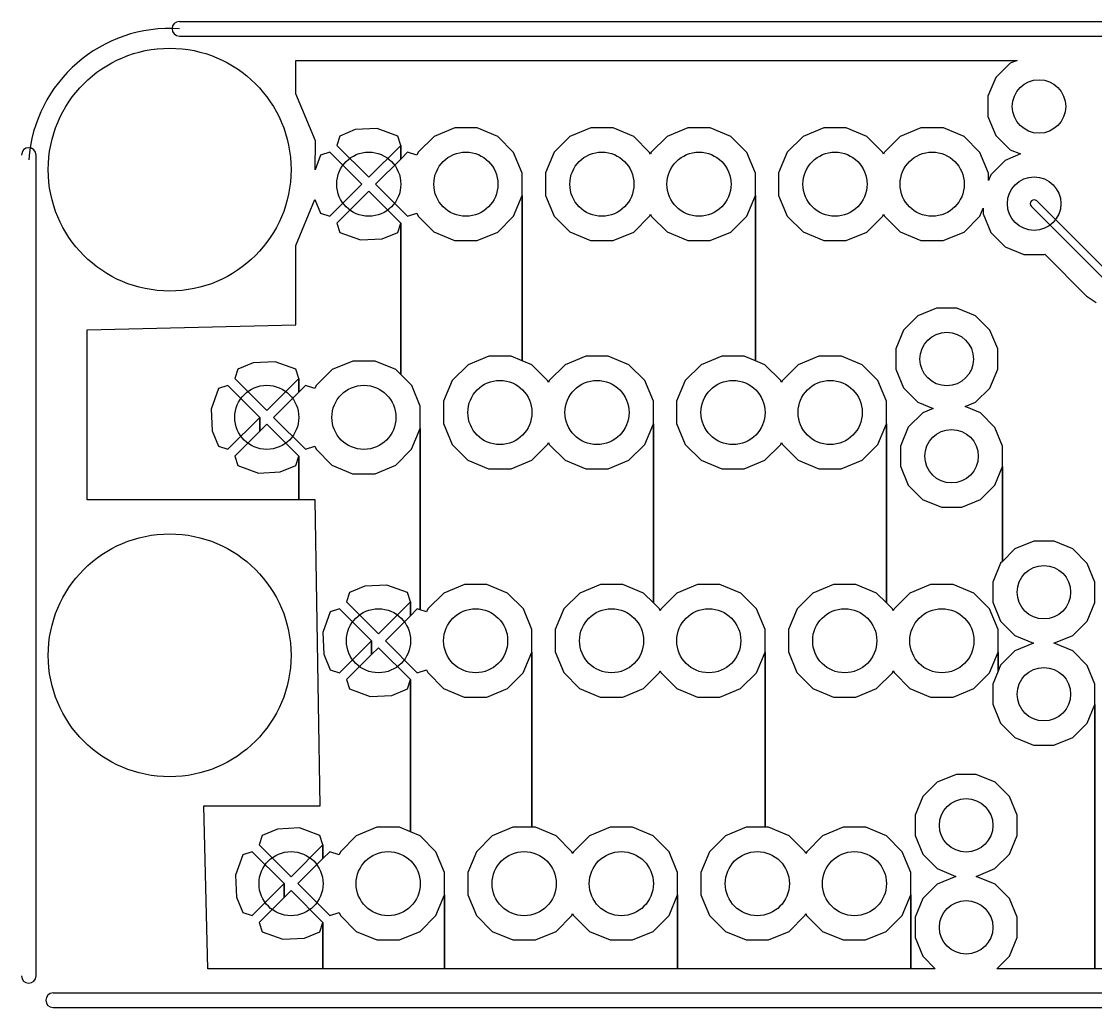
# Model space of a CAD drawing. Header units: millimetres. Extents: x -0.2 to 54.4, y -0.2 to 25.6.
# Drawn here: x -0.19 to 27.9, y -0.19 to 25.59 of the extents above; entities that cross this region are included whole.
import ezdxf

# ---------------------------------------------------------------- set-up
doc = ezdxf.new("R2010")
doc.units = ezdxf.units.MM
doc.layers.add('BLACK', color=1, linetype='CONTINUOUS')

msp = doc.modelspace()

# ---------------------------------------------------------------- linework, layer by layer
at = {"layer": 'BLACK'}
for p, q in [((3.94, 25.589), (50.676, 25.589)), ((3.94, 25.208), (50.676, 25.208)), ((6.988, 23.699), (6.988, 24.573)), ((6.988, 24.573), (25.847, 24.573)), ((6.988, 23.699), (6.988, 24.573)), ((6.988, 24.573), (25.847, 24.573)), ((25.664, 24.497), (25.288, 24.124)), ((25.664, 24.497), (25.288, 24.124)), ((25.847, 24.573), (25.664, 24.497)), ((25.847, 24.573), (25.664, 24.497)), ((25.288, 24.124), (25.085, 23.633)), ((25.288, 24.124), (25.085, 23.633)), ((7.496, 22.47), (6.988, 23.699)), ((7.496, 22.47), (6.988, 23.699)), ((25.085, 23.633), (25.085, 23.103)), ((25.085, 23.633), (25.085, 23.103)), ((25.085, 23.103), (25.288, 22.612)), ((25.085, 23.103), (25.288, 22.612)), ((8.54, 22.762), (8.136, 22.595)), ((8.54, 22.762), (8.136, 22.595)), ((9.111, 22.79), (8.54, 22.762)), ((9.111, 22.79), (8.54, 22.762)), ((9.649, 22.595), (9.111, 22.79)), ((9.649, 22.595), (9.111, 22.79)), ((11.14, 22.808), (10.599, 22.584)), ((11.14, 22.808), (10.599, 22.584)), ((11.727, 22.808), (11.14, 22.808)), ((11.727, 22.808), (11.14, 22.808)), ((12.268, 22.582), (11.727, 22.808)), ((12.268, 22.582), (11.727, 22.808)), ((14.696, 22.808), (14.155, 22.584)), ((14.696, 22.808), (14.155, 22.584)), ((15.283, 22.808), (14.696, 22.808)), ((15.283, 22.808), (14.696, 22.808)), ((15.824, 22.582), (15.283, 22.808)), ((15.824, 22.582), (15.283, 22.808)), ((17.236, 22.808), (16.695, 22.584)), ((17.236, 22.808), (16.695, 22.584)), ((17.823, 22.808), (17.236, 22.808)), ((17.823, 22.808), (17.236, 22.808)), ((18.364, 22.582), (17.823, 22.808)), ((18.364, 22.582), (17.823, 22.808)), ((20.792, 22.808), (20.251, 22.584)), ((20.792, 22.808), (20.251, 22.584)), ((21.379, 22.808), (20.792, 22.808)), ((21.379, 22.808), (20.792, 22.808)), ((21.92, 22.582), (21.379, 22.808)), ((21.92, 22.582), (21.379, 22.808)), ((23.332, 22.808), (22.791, 22.584)), ((23.332, 22.808), (22.791, 22.584)), ((23.919, 22.808), (23.332, 22.808)), ((23.919, 22.808), (23.332, 22.808)), ((24.46, 22.582), (23.919, 22.808)), ((24.46, 22.582), (23.919, 22.808)), ((7.493, 21.711), (7.496, 22.47)), ((7.493, 21.711), (7.496, 22.47)), ((8.136, 22.595), (8.057, 22.351)), ((8.136, 22.595), (8.057, 22.351)), ((9.728, 22.351), (9.649, 22.595)), ((9.728, 22.351), (9.649, 22.595)), ((10.599, 22.584), (10.185, 22.17)), ((10.599, 22.584), (10.185, 22.17)), ((12.682, 22.168), (12.268, 22.582)), ((12.682, 22.168), (12.268, 22.582)), ((14.155, 22.584), (13.741, 22.17)), ((14.155, 22.584), (13.741, 22.17)), ((16.238, 22.168), (15.824, 22.582)), ((16.238, 22.168), (15.824, 22.582)), ((16.695, 22.584), (16.281, 22.17)), ((16.695, 22.584), (16.281, 22.17)), ((18.778, 22.168), (18.364, 22.582)), ((18.778, 22.168), (18.364, 22.582)), ((20.251, 22.584), (19.837, 22.17)), ((20.251, 22.584), (19.837, 22.17)), ((22.334, 22.168), (21.92, 22.582)), ((22.334, 22.168), (21.92, 22.582)), ((22.791, 22.584), (22.377, 22.17)), ((22.791, 22.584), (22.377, 22.17)), ((24.874, 22.168), (24.46, 22.582)), ((24.874, 22.168), (24.46, 22.582)), ((25.288, 22.612), (25.662, 22.236)), ((25.288, 22.612), (25.662, 22.236)), ((8.057, 22.351), (8.893, 21.515)), ((8.057, 22.351), (8.893, 21.515)), ((8.893, 21.515), (9.728, 22.351)), ((8.893, 21.515), (9.728, 22.351)), ((9.728, 21.99), (9.728, 22.351)), ((9.728, 22.351), (9.728, 21.99)), ((9.728, 21.99), (9.728, 22.351)), ((9.728, 22.351), (9.728, 21.99)), ((25.662, 22.236), (25.936, 22.125)), ((25.662, 22.236), (25.936, 22.125)), ((0.193, 0.634), (0.193, 22.097)), ((7.633, 22.092), (7.493, 21.711)), ((7.633, 22.092), (7.493, 21.711)), ((7.877, 22.17), (7.633, 22.092)), ((7.877, 22.17), (7.633, 22.092)), ((8.712, 21.335), (7.877, 22.17)), ((8.712, 21.335), (7.877, 22.17)), ((9.728, 21.99), (9.073, 21.335)), ((9.728, 21.99), (9.073, 21.335)), ((9.909, 22.17), (9.728, 21.99)), ((9.909, 22.17), (9.728, 21.99)), ((10.152, 22.092), (9.909, 22.17)), ((10.152, 22.092), (9.909, 22.17)), ((10.185, 22.17), (10.152, 22.092)), ((10.185, 22.17), (10.152, 22.092)), ((12.906, 21.627), (12.682, 22.168)), ((12.906, 21.627), (12.682, 22.168)), ((13.741, 22.17), (13.515, 21.629)), ((13.741, 22.17), (13.515, 21.629)), ((16.259, 22.12), (16.238, 22.168)), ((16.259, 22.12), (16.238, 22.168)), ((16.281, 22.17), (16.259, 22.12)), ((16.281, 22.17), (16.259, 22.12)), ((19.002, 21.627), (18.778, 22.168)), ((19.002, 21.627), (18.778, 22.168)), ((19.837, 22.17), (19.611, 21.629)), ((19.837, 22.17), (19.611, 21.629)), ((22.355, 22.12), (22.334, 22.168)), ((22.355, 22.12), (22.334, 22.168)), ((22.377, 22.17), (22.355, 22.12)), ((22.377, 22.17), (22.355, 22.12)), ((25.098, 21.627), (24.874, 22.168)), ((25.098, 21.627), (24.874, 22.168)), ((25.537, 21.957), (25.161, 21.584)), ((25.537, 21.957), (25.161, 21.584)), ((25.936, 22.125), (25.537, 21.957)), ((25.936, 22.125), (25.537, 21.957)), ((12.906, 21.04), (12.906, 21.627)), ((12.906, 21.04), (12.906, 21.627)), ((13.515, 21.629), (13.515, 21.043)), ((13.515, 21.629), (13.515, 21.043)), ((19.002, 21.04), (19.002, 21.627)), ((19.002, 21.04), (19.002, 21.627)), ((19.611, 21.629), (19.611, 21.043)), ((19.611, 21.629), (19.611, 21.043)), ((25.098, 21.431), (25.098, 21.627)), ((25.098, 21.431), (25.098, 21.627)), ((25.161, 21.584), (25.098, 21.431)), ((25.161, 21.584), (25.098, 21.431)), ((7.877, 20.499), (8.712, 21.335)), ((7.877, 20.499), (8.712, 21.335)), ((8.893, 21.154), (8.057, 20.319)), ((8.893, 21.154), (8.057, 20.319)), ((9.728, 20.319), (8.893, 21.154)), ((9.728, 20.319), (8.893, 21.154)), ((9.073, 21.335), (9.909, 20.499)), ((9.073, 21.335), (9.909, 20.499)), ((6.988, 19.735), (7.483, 20.936)), ((6.988, 19.735), (7.483, 20.936)), ((7.483, 20.936), (7.633, 20.578)), ((7.483, 20.936), (7.633, 20.578)), ((12.68, 20.499), (12.906, 21.04)), ((12.68, 20.499), (12.906, 21.04)), ((12.906, 16.72), (12.906, 21.04)), ((12.906, 21.04), (12.906, 16.72)), ((12.906, 16.72), (12.906, 21.04)), ((12.906, 21.04), (12.906, 16.72)), ((13.515, 21.043), (13.739, 20.502)), ((13.515, 21.043), (13.739, 20.502)), ((18.776, 20.499), (19.002, 21.04)), ((18.776, 20.499), (19.002, 21.04)), ((19.002, 16.72), (19.002, 21.04)), ((19.002, 21.04), (19.002, 16.72)), ((19.002, 16.72), (19.002, 21.04)), ((19.002, 21.04), (19.002, 16.72)), ((19.611, 21.043), (19.835, 20.502)), ((19.611, 21.043), (19.835, 20.502)), ((28.268, 18.995), (26.365, 20.898)), ((7.633, 20.578), (7.877, 20.499)), ((7.633, 20.578), (7.877, 20.499)), ((9.909, 20.499), (10.15, 20.578)), ((9.909, 20.499), (10.15, 20.578)), ((10.15, 20.578), (10.152, 20.578)), ((10.15, 20.578), (10.152, 20.578)), ((10.152, 20.578), (10.183, 20.502)), ((10.152, 20.578), (10.183, 20.502)), ((16.236, 20.499), (16.256, 20.552)), ((16.236, 20.499), (16.256, 20.552)), ((16.256, 20.552), (16.279, 20.502)), ((16.256, 20.552), (16.279, 20.502)), ((22.332, 20.499), (22.352, 20.552)), ((22.332, 20.499), (22.352, 20.552)), ((22.352, 20.552), (22.375, 20.502)), ((22.352, 20.552), (22.375, 20.502)), ((24.872, 20.499), (24.958, 20.707)), ((24.872, 20.499), (24.958, 20.707)), ((24.958, 20.707), (24.958, 20.563)), ((24.958, 20.707), (24.958, 20.563)), ((24.958, 20.563), (25.161, 20.072)), ((24.958, 20.563), (25.161, 20.072)), ((28.123, 18.851), (26.22, 20.753)), ((8.057, 20.319), (8.136, 20.075)), ((8.057, 20.319), (8.136, 20.075)), ((9.649, 20.075), (9.728, 20.319)), ((9.649, 20.075), (9.728, 20.319)), ((9.728, 16.359), (9.728, 20.319)), ((9.728, 20.319), (9.728, 16.359)), ((9.728, 16.359), (9.728, 20.319)), ((9.728, 20.319), (9.728, 16.359)), ((10.183, 20.502), (10.597, 20.088)), ((10.183, 20.502), (10.597, 20.088)), ((12.266, 20.085), (12.68, 20.499)), ((12.266, 20.085), (12.68, 20.499)), ((13.739, 20.502), (14.153, 20.088)), ((13.739, 20.502), (14.153, 20.088)), ((15.822, 20.085), (16.236, 20.499)), ((15.822, 20.085), (16.236, 20.499)), ((16.279, 20.502), (16.693, 20.088)), ((16.279, 20.502), (16.693, 20.088)), ((18.362, 20.085), (18.776, 20.499)), ((18.362, 20.085), (18.776, 20.499)), ((19.835, 20.502), (20.249, 20.088)), ((19.835, 20.502), (20.249, 20.088)), ((21.918, 20.085), (22.332, 20.499)), ((21.918, 20.085), (22.332, 20.499)), ((22.375, 20.502), (22.789, 20.088)), ((22.375, 20.502), (22.789, 20.088)), ((24.458, 20.085), (24.872, 20.499)), ((24.458, 20.085), (24.872, 20.499)), ((8.136, 20.075), (8.674, 19.879)), ((8.136, 20.075), (8.674, 19.879)), ((9.246, 19.907), (9.649, 20.075)), ((9.246, 19.907), (9.649, 20.075)), ((10.597, 20.088), (11.138, 19.862)), ((10.597, 20.088), (11.138, 19.862)), ((11.725, 19.862), (12.266, 20.085)), ((11.725, 19.862), (12.266, 20.085)), ((14.153, 20.088), (14.694, 19.862)), ((14.153, 20.088), (14.694, 19.862)), ((15.281, 19.862), (15.822, 20.085)), ((15.281, 19.862), (15.822, 20.085)), ((16.693, 20.088), (17.234, 19.862)), ((16.693, 20.088), (17.234, 19.862)), ((17.821, 19.862), (18.362, 20.085)), ((17.821, 19.862), (18.362, 20.085)), ((20.249, 20.088), (20.79, 19.862)), ((20.249, 20.088), (20.79, 19.862)), ((21.377, 19.862), (21.918, 20.085)), ((21.377, 19.862), (21.918, 20.085)), ((22.789, 20.088), (23.33, 19.862)), ((22.789, 20.088), (23.33, 19.862)), ((23.917, 19.862), (24.458, 20.085)), ((23.917, 19.862), (24.458, 20.085)), ((25.161, 20.072), (25.535, 19.696)), ((25.161, 20.072), (25.535, 19.696)), ((6.988, 17.654), (6.988, 19.735)), ((6.988, 17.654), (6.988, 19.735)), ((8.674, 19.879), (9.246, 19.907)), ((8.674, 19.879), (9.246, 19.907)), ((11.138, 19.862), (11.725, 19.862)), ((11.138, 19.862), (11.725, 19.862)), ((14.694, 19.862), (15.281, 19.862)), ((14.694, 19.862), (15.281, 19.862)), ((17.234, 19.862), (17.821, 19.862)), ((17.234, 19.862), (17.821, 19.862)), ((20.79, 19.862), (21.377, 19.862)), ((20.79, 19.862), (21.377, 19.862)), ((23.33, 19.862), (23.917, 19.862)), ((23.33, 19.862), (23.917, 19.862)), ((25.535, 19.696), (26.025, 19.493)), ((25.535, 19.696), (26.025, 19.493)), ((26.025, 19.493), (26.556, 19.493)), ((26.025, 19.493), (26.556, 19.493)), ((26.556, 19.493), (26.574, 19.503)), ((26.556, 19.493), (26.574, 19.503)), ((26.574, 19.503), (27.673, 18.401)), ((26.574, 19.503), (27.673, 18.401)), ((27.673, 18.401), (27.676, 18.401)), ((27.673, 18.401), (27.676, 18.401)), ((27.676, 18.401), (27.915, 18.241)), ((27.676, 18.401), (27.915, 18.241)), ((23.741, 18.096), (23.251, 17.893)), ((23.741, 18.096), (23.251, 17.893)), ((24.272, 18.096), (23.741, 18.096)), ((24.272, 18.096), (23.741, 18.096)), ((24.762, 17.893), (24.272, 18.096)), ((24.762, 17.893), (24.272, 18.096)), ((23.251, 17.893), (22.875, 17.52)), ((23.251, 17.893), (22.875, 17.52)), ((25.136, 17.517), (24.762, 17.893)), ((25.136, 17.517), (24.762, 17.893)), ((1.527, 17.527), (6.988, 17.654)), ((1.527, 17.527), (6.988, 17.654)), ((1.527, 13.08), (1.527, 17.527)), ((1.527, 13.08), (1.527, 17.527)), ((22.875, 17.52), (22.672, 17.029)), ((22.875, 17.52), (22.672, 17.029)), ((25.339, 17.027), (25.136, 17.517)), ((25.339, 17.027), (25.136, 17.517)), ((22.672, 17.029), (22.672, 16.499)), ((22.672, 17.029), (22.672, 16.499)), ((25.339, 16.496), (25.339, 17.027)), ((25.339, 16.496), (25.339, 17.027)), ((5.873, 16.666), (5.469, 16.499)), ((5.873, 16.666), (5.469, 16.499)), ((6.444, 16.694), (5.873, 16.666)), ((6.444, 16.694), (5.873, 16.666)), ((6.982, 16.499), (6.444, 16.694)), ((6.982, 16.499), (6.444, 16.694)), ((8.473, 16.712), (7.932, 16.488)), ((8.473, 16.712), (7.932, 16.488)), ((9.06, 16.712), (8.473, 16.712)), ((9.06, 16.712), (8.473, 16.712)), ((9.601, 16.486), (9.06, 16.712)), ((9.601, 16.486), (9.06, 16.712)), ((11.488, 16.615), (11.074, 16.201)), ((11.488, 16.615), (11.074, 16.201)), ((12.029, 16.839), (11.488, 16.615)), ((12.029, 16.839), (11.488, 16.615)), ((12.616, 16.839), (12.029, 16.839)), ((12.616, 16.839), (12.029, 16.839)), ((12.906, 16.72), (12.616, 16.839)), ((12.906, 16.72), (12.616, 16.839)), ((13.157, 16.613), (12.906, 16.72)), ((13.157, 16.613), (12.906, 16.72)), ((13.571, 16.199), (13.157, 16.613)), ((13.571, 16.199), (13.157, 16.613)), ((14.028, 16.615), (13.614, 16.201)), ((14.028, 16.615), (13.614, 16.201)), ((14.569, 16.839), (14.028, 16.615)), ((14.569, 16.839), (14.028, 16.615)), ((15.156, 16.839), (14.569, 16.839)), ((15.156, 16.839), (14.569, 16.839)), ((15.697, 16.613), (15.156, 16.839)), ((15.697, 16.613), (15.156, 16.839)), ((16.111, 16.199), (15.697, 16.613)), ((16.111, 16.199), (15.697, 16.613)), ((17.584, 16.615), (17.17, 16.201)), ((17.584, 16.615), (17.17, 16.201)), ((18.125, 16.839), (17.584, 16.615)), ((18.125, 16.839), (17.584, 16.615)), ((18.712, 16.839), (18.125, 16.839)), ((18.712, 16.839), (18.125, 16.839)), ((19.002, 16.72), (18.712, 16.839)), ((19.002, 16.72), (18.712, 16.839)), ((19.253, 16.613), (19.002, 16.72)), ((19.253, 16.613), (19.002, 16.72)), ((19.667, 16.199), (19.253, 16.613)), ((19.667, 16.199), (19.253, 16.613)), ((20.124, 16.615), (19.71, 16.201)), ((20.124, 16.615), (19.71, 16.201)), ((20.665, 16.839), (20.124, 16.615)), ((20.665, 16.839), (20.124, 16.615)), ((21.252, 16.839), (20.665, 16.839)), ((21.252, 16.839), (20.665, 16.839)), ((21.793, 16.613), (21.252, 16.839)), ((21.793, 16.613), (21.252, 16.839)), ((22.207, 16.199), (21.793, 16.613)), ((22.207, 16.199), (21.793, 16.613)), ((5.469, 16.499), (5.39, 16.255)), ((5.469, 16.499), (5.39, 16.255)), ((7.061, 16.255), (6.982, 16.499)), ((7.061, 16.255), (6.982, 16.499)), ((7.932, 16.488), (7.518, 16.074)), ((7.932, 16.488), (7.518, 16.074)), ((9.728, 16.359), (9.601, 16.486)), ((9.728, 16.359), (9.601, 16.486)), ((10.015, 16.072), (9.728, 16.359)), ((10.015, 16.072), (9.728, 16.359)), ((22.672, 16.499), (22.875, 16.008)), ((22.672, 16.499), (22.875, 16.008)), ((25.136, 16.006), (25.339, 16.496)), ((25.136, 16.006), (25.339, 16.496)), ((5.21, 16.074), (4.966, 15.996)), ((5.21, 16.074), (4.966, 15.996)), ((6.045, 15.239), (5.21, 16.074)), ((6.045, 15.239), (5.21, 16.074)), ((5.39, 16.255), (6.226, 15.419)), ((5.39, 16.255), (6.226, 15.419)), ((6.226, 15.419), (7.061, 16.255)), ((6.226, 15.419), (7.061, 16.255)), ((7.061, 15.894), (7.061, 16.255)), ((7.061, 16.255), (7.061, 15.894)), ((7.061, 15.894), (7.061, 16.255)), ((7.061, 16.255), (7.061, 15.894)), ((7.242, 16.074), (7.061, 15.894)), ((7.242, 16.074), (7.061, 15.894)), ((7.485, 15.996), (7.242, 16.074)), ((7.485, 15.996), (7.242, 16.074)), ((7.518, 16.074), (7.485, 15.996)), ((7.518, 16.074), (7.485, 15.996)), ((10.239, 15.531), (10.015, 16.072)), ((10.239, 15.531), (10.015, 16.072)), ((11.074, 16.201), (10.848, 15.66)), ((11.074, 16.201), (10.848, 15.66)), ((13.592, 16.151), (13.571, 16.199)), ((13.592, 16.151), (13.571, 16.199)), ((13.614, 16.201), (13.592, 16.151)), ((13.614, 16.201), (13.592, 16.151)), ((16.335, 15.658), (16.111, 16.199)), ((16.335, 15.658), (16.111, 16.199)), ((17.17, 16.201), (16.944, 15.66)), ((17.17, 16.201), (16.944, 15.66)), ((19.688, 16.151), (19.667, 16.199)), ((19.688, 16.151), (19.667, 16.199)), ((19.71, 16.201), (19.688, 16.151)), ((19.71, 16.201), (19.688, 16.151)), ((22.431, 15.658), (22.207, 16.199)), ((22.431, 15.658), (22.207, 16.199)), ((22.875, 16.008), (23.249, 15.632)), ((22.875, 16.008), (23.249, 15.632)), ((4.966, 15.996), (4.77, 15.457)), ((4.966, 15.996), (4.77, 15.457)), ((7.061, 15.894), (6.406, 15.239)), ((7.061, 15.894), (6.406, 15.239)), ((24.76, 15.632), (25.136, 16.006)), ((24.76, 15.632), (25.136, 16.006)), ((4.77, 15.457), (4.798, 14.886)), ((4.77, 15.457), (4.798, 14.886)), ((10.239, 14.944), (10.239, 15.531)), ((10.239, 14.944), (10.239, 15.531)), ((10.848, 15.66), (10.848, 15.074)), ((10.848, 15.66), (10.848, 15.074)), ((16.335, 15.071), (16.335, 15.658)), ((16.335, 15.071), (16.335, 15.658)), ((16.944, 15.66), (16.944, 15.074)), ((16.944, 15.66), (16.944, 15.074)), ((22.431, 15.071), (22.431, 15.658)), ((22.431, 15.071), (22.431, 15.658)), ((23.249, 15.632), (23.65, 15.467)), ((23.249, 15.632), (23.65, 15.467)), ((23.65, 15.467), (23.378, 15.353)), ((23.65, 15.467), (23.378, 15.353)), ((24.486, 15.521), (24.76, 15.632)), ((24.486, 15.521), (24.76, 15.632)), ((24.889, 15.353), (24.486, 15.521)), ((24.889, 15.353), (24.486, 15.521)), ((5.21, 14.403), (6.045, 15.239)), ((5.21, 14.403), (6.045, 15.239)), ((6.045, 14.878), (6.045, 15.239)), ((6.045, 15.239), (6.045, 14.878)), ((6.045, 14.878), (6.045, 15.239)), ((6.045, 15.239), (6.045, 14.878)), ((6.406, 15.239), (7.242, 14.403)), ((6.406, 15.239), (7.242, 14.403)), ((23.378, 15.353), (23.002, 14.98)), ((23.378, 15.353), (23.002, 14.98)), ((25.263, 14.977), (24.889, 15.353)), ((25.263, 14.977), (24.889, 15.353)), ((4.798, 14.886), (4.966, 14.482)), ((4.798, 14.886), (4.966, 14.482)), ((6.226, 15.058), (6.045, 14.878)), ((6.226, 15.058), (6.045, 14.878)), ((7.061, 14.223), (6.226, 15.058)), ((7.061, 14.223), (6.226, 15.058)), ((10.013, 14.403), (10.239, 14.944)), ((10.013, 14.403), (10.239, 14.944)), ((10.239, 10.21), (10.239, 14.944)), ((10.239, 14.944), (10.239, 10.21)), ((10.239, 10.21), (10.239, 14.944)), ((10.239, 14.944), (10.239, 10.21)), ((10.848, 15.074), (11.072, 14.533)), ((10.848, 15.074), (11.072, 14.533)), ((16.109, 14.53), (16.335, 15.071)), ((16.109, 14.53), (16.335, 15.071)), ((16.335, 10.387), (16.335, 15.071)), ((16.335, 15.071), (16.335, 10.387)), ((16.335, 10.387), (16.335, 15.071)), ((16.335, 15.071), (16.335, 10.387)), ((16.944, 15.074), (17.168, 14.533)), ((16.944, 15.074), (17.168, 14.533)), ((22.205, 14.53), (22.431, 15.071)), ((22.205, 14.53), (22.431, 15.071)), ((22.431, 10.387), (22.431, 15.071)), ((22.431, 15.071), (22.431, 10.387)), ((22.431, 10.387), (22.431, 15.071)), ((22.431, 15.071), (22.431, 10.387)), ((23.002, 14.98), (22.799, 14.489)), ((23.002, 14.98), (22.799, 14.489)), ((25.466, 14.487), (25.263, 14.977)), ((25.466, 14.487), (25.263, 14.977)), ((6.045, 14.878), (5.39, 14.223)), ((6.045, 14.878), (5.39, 14.223)), ((4.966, 14.482), (5.21, 14.403)), ((4.966, 14.482), (5.21, 14.403)), ((7.242, 14.403), (7.483, 14.482)), ((7.242, 14.403), (7.483, 14.482)), ((7.483, 14.482), (7.485, 14.482)), ((7.483, 14.482), (7.485, 14.482)), ((7.485, 14.482), (7.516, 14.406)), ((7.485, 14.482), (7.516, 14.406)), ((7.516, 14.406), (7.93, 13.992)), ((7.516, 14.406), (7.93, 13.992)), ((9.599, 13.989), (10.013, 14.403)), ((9.599, 13.989), (10.013, 14.403)), ((11.072, 14.533), (11.486, 14.119)), ((11.072, 14.533), (11.486, 14.119)), ((13.155, 14.116), (13.569, 14.53)), ((13.155, 14.116), (13.569, 14.53)), ((13.569, 14.53), (13.589, 14.583)), ((13.569, 14.53), (13.589, 14.583)), ((13.589, 14.583), (13.612, 14.533)), ((13.589, 14.583), (13.612, 14.533)), ((13.612, 14.533), (14.026, 14.119)), ((13.612, 14.533), (14.026, 14.119)), ((15.695, 14.116), (16.109, 14.53)), ((15.695, 14.116), (16.109, 14.53)), ((17.168, 14.533), (17.582, 14.119)), ((17.168, 14.533), (17.582, 14.119)), ((19.251, 14.116), (19.665, 14.53)), ((19.251, 14.116), (19.665, 14.53)), ((19.665, 14.53), (19.685, 14.583)), ((19.665, 14.53), (19.685, 14.583)), ((19.685, 14.583), (19.708, 14.533)), ((19.685, 14.583), (19.708, 14.533)), ((19.708, 14.533), (20.122, 14.119)), ((19.708, 14.533), (20.122, 14.119)), ((21.791, 14.116), (22.205, 14.53)), ((21.791, 14.116), (22.205, 14.53)), ((22.799, 14.489), (22.799, 13.959)), ((22.799, 14.489), (22.799, 13.959)), ((25.466, 13.956), (25.466, 14.487)), ((25.466, 13.956), (25.466, 14.487)), ((5.39, 14.223), (5.469, 13.979)), ((5.39, 14.223), (5.469, 13.979)), ((6.982, 13.979), (7.061, 14.223)), ((6.982, 13.979), (7.061, 14.223)), ((7.061, 13.08), (7.061, 14.223)), ((7.061, 14.223), (7.061, 13.08)), ((7.061, 13.08), (7.061, 14.223)), ((7.061, 14.223), (7.061, 13.08)), ((11.486, 14.119), (12.027, 13.893)), ((11.486, 14.119), (12.027, 13.893)), ((12.614, 13.893), (13.155, 14.116)), ((12.614, 13.893), (13.155, 14.116)), ((14.026, 14.119), (14.567, 13.893)), ((14.026, 14.119), (14.567, 13.893)), ((15.154, 13.893), (15.695, 14.116)), ((15.154, 13.893), (15.695, 14.116)), ((17.582, 14.119), (18.123, 13.893)), ((17.582, 14.119), (18.123, 13.893)), ((18.71, 13.893), (19.251, 14.116)), ((18.71, 13.893), (19.251, 14.116)), ((20.122, 14.119), (20.663, 13.893)), ((20.122, 14.119), (20.663, 13.893)), ((21.25, 13.893), (21.791, 14.116)), ((21.25, 13.893), (21.791, 14.116)), ((5.469, 13.979), (6.007, 13.783)), ((5.469, 13.979), (6.007, 13.783)), ((6.007, 13.783), (6.579, 13.811)), ((6.007, 13.783), (6.579, 13.811)), ((6.579, 13.811), (6.982, 13.979)), ((6.579, 13.811), (6.982, 13.979)), ((7.93, 13.992), (8.471, 13.766)), ((7.93, 13.992), (8.471, 13.766)), ((8.471, 13.766), (9.058, 13.766)), ((8.471, 13.766), (9.058, 13.766)), ((9.058, 13.766), (9.599, 13.989)), ((9.058, 13.766), (9.599, 13.989)), ((12.027, 13.893), (12.614, 13.893)), ((12.027, 13.893), (12.614, 13.893)), ((14.567, 13.893), (15.154, 13.893)), ((14.567, 13.893), (15.154, 13.893)), ((18.123, 13.893), (18.71, 13.893)), ((18.123, 13.893), (18.71, 13.893)), ((20.663, 13.893), (21.25, 13.893)), ((20.663, 13.893), (21.25, 13.893)), ((22.799, 13.959), (23.002, 13.468)), ((22.799, 13.959), (23.002, 13.468)), ((25.263, 13.466), (25.466, 13.956)), ((25.263, 13.466), (25.466, 13.956)), ((25.466, 11.474), (25.466, 13.956)), ((25.466, 13.956), (25.466, 11.474)), ((25.466, 11.474), (25.466, 13.956)), ((25.466, 13.956), (25.466, 11.474)), ((23.002, 13.468), (23.376, 13.092)), ((23.002, 13.468), (23.376, 13.092)), ((24.887, 13.092), (25.263, 13.466)), ((24.887, 13.092), (25.263, 13.466)), ((7.061, 13.08), (1.527, 13.08)), ((7.061, 13.08), (1.527, 13.08)), ((7.493, 13.08), (7.061, 13.08)), ((7.493, 13.08), (7.061, 13.08)), ((7.625, 5.079), (7.493, 13.08)), ((7.625, 5.079), (7.493, 13.08)), ((23.376, 13.092), (23.866, 12.889)), ((23.376, 13.092), (23.866, 12.889)), ((24.397, 12.889), (24.887, 13.092)), ((24.397, 12.889), (24.887, 13.092)), ((23.866, 12.889), (24.397, 12.889)), ((23.866, 12.889), (24.397, 12.889)), ((25.791, 11.797), (25.466, 11.474)), ((25.791, 11.797), (25.466, 11.474)), ((26.281, 12), (25.791, 11.797)), ((26.281, 12), (25.791, 11.797)), ((26.812, 12), (26.281, 12)), ((26.812, 12), (26.281, 12)), ((27.302, 11.797), (26.812, 12)), ((27.302, 11.797), (26.812, 12)), ((27.676, 11.421), (27.302, 11.797)), ((27.676, 11.421), (27.302, 11.797)), ((25.415, 11.424), (25.212, 10.933)), ((25.415, 11.424), (25.212, 10.933)), ((25.466, 11.474), (25.415, 11.424)), ((25.466, 11.474), (25.415, 11.424)), ((27.879, 10.931), (27.676, 11.421)), ((27.879, 10.931), (27.676, 11.421)), ((8.794, 10.824), (8.39, 10.657)), ((8.794, 10.824), (8.39, 10.657)), ((9.365, 10.852), (8.794, 10.824)), ((9.365, 10.852), (8.794, 10.824)), ((9.903, 10.657), (9.365, 10.852)), ((9.903, 10.657), (9.365, 10.852)), ((11.394, 10.87), (10.853, 10.646)), ((11.394, 10.87), (10.853, 10.646)), ((11.981, 10.87), (11.394, 10.87)), ((11.981, 10.87), (11.394, 10.87)), ((12.522, 10.644), (11.981, 10.87)), ((12.522, 10.644), (11.981, 10.87)), ((14.95, 10.87), (14.409, 10.646)), ((14.95, 10.87), (14.409, 10.646)), ((15.537, 10.87), (14.95, 10.87)), ((15.537, 10.87), (14.95, 10.87)), ((16.078, 10.644), (15.537, 10.87)), ((16.078, 10.644), (15.537, 10.87)), ((17.49, 10.87), (16.949, 10.646)), ((17.49, 10.87), (16.949, 10.646)), ((18.077, 10.87), (17.49, 10.87)), ((18.077, 10.87), (17.49, 10.87)), ((18.618, 10.644), (18.077, 10.87)), ((18.618, 10.644), (18.077, 10.87)), ((21.046, 10.87), (20.505, 10.646)), ((21.046, 10.87), (20.505, 10.646)), ((21.633, 10.87), (21.046, 10.87)), ((21.633, 10.87), (21.046, 10.87)), ((22.174, 10.644), (21.633, 10.87)), ((22.174, 10.644), (21.633, 10.87)), ((23.586, 10.87), (23.045, 10.646)), ((23.586, 10.87), (23.045, 10.646)), ((24.173, 10.87), (23.586, 10.87)), ((24.173, 10.87), (23.586, 10.87)), ((24.714, 10.644), (24.173, 10.87)), ((24.714, 10.644), (24.173, 10.87)), ((25.212, 10.933), (25.212, 10.403)), ((25.212, 10.933), (25.212, 10.403)), ((27.879, 10.4), (27.879, 10.931)), ((27.879, 10.4), (27.879, 10.931)), ((8.39, 10.657), (8.311, 10.413)), ((8.39, 10.657), (8.311, 10.413)), ((8.311, 10.413), (9.147, 9.577)), ((8.311, 10.413), (9.147, 9.577)), ((9.147, 9.577), (9.982, 10.413)), ((9.147, 9.577), (9.982, 10.413)), ((9.982, 10.413), (9.903, 10.657)), ((9.982, 10.413), (9.903, 10.657)), ((9.982, 10.052), (9.982, 10.413)), ((9.982, 10.413), (9.982, 10.052)), ((9.982, 10.052), (9.982, 10.413)), ((9.982, 10.413), (9.982, 10.052)), ((10.853, 10.646), (10.439, 10.232)), ((10.853, 10.646), (10.439, 10.232)), ((12.936, 10.23), (12.522, 10.644)), ((12.936, 10.23), (12.522, 10.644)), ((14.409, 10.646), (13.995, 10.232)), ((14.409, 10.646), (13.995, 10.232)), ((16.335, 10.387), (16.078, 10.644)), ((16.335, 10.387), (16.078, 10.644)), ((16.949, 10.646), (16.535, 10.232)), ((16.949, 10.646), (16.535, 10.232)), ((19.032, 10.23), (18.618, 10.644)), ((19.032, 10.23), (18.618, 10.644)), ((20.505, 10.646), (20.091, 10.232)), ((20.505, 10.646), (20.091, 10.232)), ((22.431, 10.387), (22.174, 10.644)), ((22.431, 10.387), (22.174, 10.644)), ((23.045, 10.646), (22.631, 10.232)), ((23.045, 10.646), (22.631, 10.232)), ((25.128, 10.23), (24.714, 10.644)), ((25.128, 10.23), (24.714, 10.644)), ((25.212, 10.403), (25.415, 9.912)), ((25.212, 10.403), (25.415, 9.912)), ((27.676, 9.91), (27.879, 10.4)), ((27.676, 9.91), (27.879, 10.4)), ((7.887, 10.154), (7.691, 9.615)), ((7.887, 10.154), (7.691, 9.615)), ((8.131, 10.232), (7.887, 10.154)), ((8.131, 10.232), (7.887, 10.154)), ((8.966, 9.397), (8.131, 10.232)), ((8.966, 9.397), (8.131, 10.232)), ((10.163, 10.232), (9.982, 10.052)), ((10.163, 10.232), (9.982, 10.052)), ((10.239, 10.21), (10.163, 10.232)), ((10.239, 10.21), (10.163, 10.232)), ((10.406, 10.154), (10.239, 10.21)), ((10.406, 10.154), (10.239, 10.21)), ((10.439, 10.232), (10.406, 10.154)), ((10.439, 10.232), (10.406, 10.154)), ((13.16, 9.689), (12.936, 10.23)), ((13.16, 9.689), (12.936, 10.23)), ((13.995, 10.232), (13.769, 9.691)), ((13.995, 10.232), (13.769, 9.691)), ((16.492, 10.23), (16.335, 10.387)), ((16.492, 10.23), (16.335, 10.387)), ((16.513, 10.182), (16.492, 10.23)), ((16.513, 10.182), (16.492, 10.23)), ((16.535, 10.232), (16.513, 10.182)), ((16.535, 10.232), (16.513, 10.182)), ((19.256, 9.689), (19.032, 10.23)), ((19.256, 9.689), (19.032, 10.23)), ((20.091, 10.232), (19.865, 9.691)), ((20.091, 10.232), (19.865, 9.691)), ((22.588, 10.23), (22.431, 10.387)), ((22.588, 10.23), (22.431, 10.387)), ((22.609, 10.182), (22.588, 10.23)), ((22.609, 10.182), (22.588, 10.23)), ((22.631, 10.232), (22.609, 10.182)), ((22.631, 10.232), (22.609, 10.182)), ((25.352, 9.689), (25.128, 10.23)), ((25.352, 9.689), (25.128, 10.23)), ((9.982, 10.052), (9.327, 9.397)), ((9.982, 10.052), (9.327, 9.397)), ((25.415, 9.912), (25.789, 9.536)), ((25.415, 9.912), (25.789, 9.536)), ((27.3, 9.536), (27.676, 9.91)), ((27.3, 9.536), (27.676, 9.91)), ((7.691, 9.615), (7.719, 9.044)), ((7.691, 9.615), (7.719, 9.044)), ((13.16, 9.102), (13.16, 9.689)), ((13.16, 9.102), (13.16, 9.689)), ((13.769, 9.691), (13.769, 9.105)), ((13.769, 9.691), (13.769, 9.105)), ((19.256, 9.102), (19.256, 9.689)), ((19.256, 9.102), (19.256, 9.689)), ((19.865, 9.691), (19.865, 9.105)), ((19.865, 9.691), (19.865, 9.105)), ((25.352, 9.102), (25.352, 9.689)), ((25.352, 9.102), (25.352, 9.689)), ((8.131, 8.561), (8.966, 9.397)), ((8.131, 8.561), (8.966, 9.397)), ((8.966, 9.036), (8.966, 9.397)), ((8.966, 9.397), (8.966, 9.036)), ((8.966, 9.036), (8.966, 9.397)), ((8.966, 9.397), (8.966, 9.036)), ((9.327, 9.397), (10.163, 8.561)), ((9.327, 9.397), (10.163, 8.561)), ((25.789, 9.536), (26.279, 9.333)), ((25.789, 9.536), (26.279, 9.333)), ((26.279, 9.333), (25.791, 9.13)), ((26.279, 9.333), (25.791, 9.13)), ((26.81, 9.333), (27.3, 9.536)), ((26.81, 9.333), (27.3, 9.536)), ((26.812, 9.333), (26.81, 9.333)), ((26.812, 9.333), (26.81, 9.333)), ((27.302, 9.13), (26.812, 9.333)), ((27.302, 9.13), (26.812, 9.333)), ((7.719, 9.044), (7.887, 8.64)), ((7.719, 9.044), (7.887, 8.64)), ((8.966, 9.036), (8.311, 8.381)), ((8.966, 9.036), (8.311, 8.381)), ((9.147, 9.216), (8.966, 9.036)), ((9.147, 9.216), (8.966, 9.036)), ((9.982, 8.381), (9.147, 9.216)), ((9.982, 8.381), (9.147, 9.216)), ((12.934, 8.561), (13.16, 9.102)), ((12.934, 8.561), (13.16, 9.102)), ((13.16, 4.52), (13.16, 9.102)), ((13.16, 9.102), (13.16, 4.52)), ((13.16, 4.52), (13.16, 9.102)), ((13.16, 9.102), (13.16, 4.52)), ((13.769, 9.105), (13.993, 8.564)), ((13.769, 9.105), (13.993, 8.564)), ((19.03, 8.561), (19.256, 9.102)), ((19.03, 8.561), (19.256, 9.102)), ((19.256, 4.52), (19.256, 9.102)), ((19.256, 9.102), (19.256, 4.52)), ((19.256, 4.52), (19.256, 9.102)), ((19.256, 9.102), (19.256, 4.52)), ((19.865, 9.105), (20.089, 8.564)), ((19.865, 9.105), (20.089, 8.564)), ((25.126, 8.561), (25.352, 9.102)), ((25.126, 8.561), (25.352, 9.102)), ((25.352, 8.604), (25.352, 9.102)), ((25.352, 9.102), (25.352, 8.604)), ((25.352, 8.604), (25.352, 9.102)), ((25.352, 9.102), (25.352, 8.604)), ((25.791, 9.13), (25.415, 8.757)), ((25.791, 9.13), (25.415, 8.757)), ((27.676, 8.754), (27.302, 9.13)), ((27.676, 8.754), (27.302, 9.13)), ((25.415, 8.757), (25.352, 8.604)), ((25.415, 8.757), (25.352, 8.604)), ((27.879, 8.264), (27.676, 8.754)), ((27.879, 8.264), (27.676, 8.754)), ((7.887, 8.64), (8.131, 8.561)), ((7.887, 8.64), (8.131, 8.561)), ((10.163, 8.561), (10.404, 8.64)), ((10.163, 8.561), (10.404, 8.64)), ((10.404, 8.64), (10.406, 8.64)), ((10.404, 8.64), (10.406, 8.64)), ((10.406, 8.64), (10.437, 8.564)), ((10.406, 8.64), (10.437, 8.564)), ((10.437, 8.564), (10.851, 8.15)), ((10.437, 8.564), (10.851, 8.15)), ((12.52, 8.147), (12.934, 8.561)), ((12.52, 8.147), (12.934, 8.561)), ((13.993, 8.564), (14.407, 8.15)), ((13.993, 8.564), (14.407, 8.15)), ((16.076, 8.147), (16.49, 8.561)), ((16.076, 8.147), (16.49, 8.561)), ((16.49, 8.561), (16.51, 8.614)), ((16.49, 8.561), (16.51, 8.614)), ((16.51, 8.614), (16.533, 8.564)), ((16.51, 8.614), (16.533, 8.564)), ((16.533, 8.564), (16.947, 8.15)), ((16.533, 8.564), (16.947, 8.15)), ((18.616, 8.147), (19.03, 8.561)), ((18.616, 8.147), (19.03, 8.561)), ((20.089, 8.564), (20.503, 8.15)), ((20.089, 8.564), (20.503, 8.15)), ((22.172, 8.147), (22.586, 8.561)), ((22.172, 8.147), (22.586, 8.561)), ((22.586, 8.561), (22.606, 8.614)), ((22.586, 8.561), (22.606, 8.614)), ((22.606, 8.614), (22.629, 8.564)), ((22.606, 8.614), (22.629, 8.564)), ((22.629, 8.564), (23.043, 8.15)), ((22.629, 8.564), (23.043, 8.15)), ((24.712, 8.147), (25.126, 8.561)), ((24.712, 8.147), (25.126, 8.561)), ((25.352, 8.604), (25.212, 8.266)), ((25.352, 8.604), (25.212, 8.266)), ((8.311, 8.381), (8.39, 8.137)), ((8.311, 8.381), (8.39, 8.137)), ((9.903, 8.137), (9.982, 8.381)), ((9.903, 8.137), (9.982, 8.381)), ((9.982, 4.401), (9.982, 8.381)), ((9.982, 8.381), (9.982, 4.401)), ((9.982, 4.401), (9.982, 8.381)), ((9.982, 8.381), (9.982, 4.401)), ((10.851, 8.15), (11.392, 7.924)), ((10.851, 8.15), (11.392, 7.924)), ((11.979, 7.924), (12.52, 8.147)), ((11.979, 7.924), (12.52, 8.147)), ((14.407, 8.15), (14.948, 7.924)), ((14.407, 8.15), (14.948, 7.924)), ((15.535, 7.924), (16.076, 8.147)), ((15.535, 7.924), (16.076, 8.147)), ((16.947, 8.15), (17.488, 7.924)), ((16.947, 8.15), (17.488, 7.924)), ((18.075, 7.924), (18.616, 8.147)), ((18.075, 7.924), (18.616, 8.147)), ((20.503, 8.15), (21.044, 7.924)), ((20.503, 8.15), (21.044, 7.924)), ((21.631, 7.924), (22.172, 8.147)), ((21.631, 7.924), (22.172, 8.147)), ((23.043, 8.15), (23.584, 7.924)), ((23.043, 8.15), (23.584, 7.924)), ((24.171, 7.924), (24.712, 8.147)), ((24.171, 7.924), (24.712, 8.147)), ((25.212, 8.266), (25.212, 7.736)), ((25.212, 8.266), (25.212, 7.736)), ((27.879, 7.733), (27.879, 8.264)), ((27.879, 7.733), (27.879, 8.264)), ((8.39, 8.137), (8.928, 7.941)), ((8.39, 8.137), (8.928, 7.941)), ((8.928, 7.941), (9.5, 7.969)), ((8.928, 7.941), (9.5, 7.969)), ((9.5, 7.969), (9.903, 8.137)), ((9.5, 7.969), (9.903, 8.137)), ((11.392, 7.924), (11.979, 7.924)), ((11.392, 7.924), (11.979, 7.924)), ((14.948, 7.924), (15.535, 7.924)), ((14.948, 7.924), (15.535, 7.924)), ((17.488, 7.924), (18.075, 7.924)), ((17.488, 7.924), (18.075, 7.924)), ((21.044, 7.924), (21.631, 7.924)), ((21.044, 7.924), (21.631, 7.924)), ((23.584, 7.924), (24.171, 7.924)), ((23.584, 7.924), (24.171, 7.924)), ((25.212, 7.736), (25.415, 7.245)), ((25.212, 7.736), (25.415, 7.245)), ((27.676, 7.243), (27.879, 7.733)), ((27.676, 7.243), (27.879, 7.733)), ((27.879, 0.824), (27.879, 7.733)), ((27.879, 7.733), (27.879, 0.824)), ((27.879, 0.824), (27.879, 7.733)), ((27.879, 7.733), (27.879, 0.824)), ((25.415, 7.245), (25.789, 6.869)), ((25.415, 7.245), (25.789, 6.869)), ((27.3, 6.869), (27.676, 7.243)), ((27.3, 6.869), (27.676, 7.243)), ((25.789, 6.869), (26.279, 6.666)), ((25.789, 6.869), (26.279, 6.666)), ((26.81, 6.666), (27.3, 6.869)), ((26.81, 6.666), (27.3, 6.869)), ((26.279, 6.666), (26.81, 6.666)), ((26.279, 6.666), (26.81, 6.666)), ((24.249, 5.904), (23.759, 5.701)), ((24.249, 5.904), (23.759, 5.701)), ((24.78, 5.904), (24.249, 5.904)), ((24.78, 5.904), (24.249, 5.904)), ((25.27, 5.701), (24.78, 5.904)), ((25.27, 5.701), (24.78, 5.904)), ((23.759, 5.701), (23.383, 5.328)), ((23.759, 5.701), (23.383, 5.328)), ((25.644, 5.325), (25.27, 5.701)), ((25.644, 5.325), (25.27, 5.701)), ((4.681, 0.824), (4.577, 5.079)), ((4.577, 5.079), (7.625, 5.079)), ((4.681, 0.824), (4.577, 5.079)), ((4.577, 5.079), (7.625, 5.079)), ((23.383, 5.328), (23.18, 4.837)), ((23.383, 5.328), (23.18, 4.837)), ((25.847, 4.835), (25.644, 5.325)), ((25.847, 4.835), (25.644, 5.325)), ((23.18, 4.837), (23.18, 4.307)), ((23.18, 4.837), (23.18, 4.307)), ((25.847, 4.304), (25.847, 4.835)), ((25.847, 4.304), (25.847, 4.835)), ((7.079, 4.502), (6.508, 4.474)), ((7.079, 4.502), (6.508, 4.474)), ((7.617, 4.307), (7.079, 4.502)), ((7.617, 4.307), (7.079, 4.502)), ((9.108, 4.52), (8.567, 4.296)), ((9.108, 4.52), (8.567, 4.296)), ((9.695, 4.52), (9.108, 4.52)), ((9.695, 4.52), (9.108, 4.52)), ((9.982, 4.401), (9.695, 4.52)), ((9.982, 4.401), (9.695, 4.52)), ((12.664, 4.52), (12.123, 4.296)), ((12.664, 4.52), (12.123, 4.296)), ((13.16, 4.52), (12.664, 4.52)), ((13.16, 4.52), (12.664, 4.52)), ((13.251, 4.52), (13.16, 4.52)), ((13.251, 4.52), (13.16, 4.52)), ((13.792, 4.294), (13.251, 4.52)), ((13.792, 4.294), (13.251, 4.52)), ((15.204, 4.52), (14.663, 4.296)), ((15.204, 4.52), (14.663, 4.296)), ((15.791, 4.52), (15.204, 4.52)), ((15.791, 4.52), (15.204, 4.52)), ((16.332, 4.294), (15.791, 4.52)), ((16.332, 4.294), (15.791, 4.52)), ((18.76, 4.52), (18.219, 4.296)), ((18.76, 4.52), (18.219, 4.296)), ((19.256, 4.52), (18.76, 4.52)), ((19.256, 4.52), (18.76, 4.52)), ((19.347, 4.52), (19.256, 4.52)), ((19.347, 4.52), (19.256, 4.52)), ((19.888, 4.294), (19.347, 4.52)), ((19.888, 4.294), (19.347, 4.52)), ((21.3, 4.52), (20.759, 4.296)), ((21.3, 4.52), (20.759, 4.296)), ((21.887, 4.52), (21.3, 4.52)), ((21.887, 4.52), (21.3, 4.52)), ((22.428, 4.294), (21.887, 4.52)), ((22.428, 4.294), (21.887, 4.52)), ((6.104, 4.307), (6.025, 4.063)), ((6.104, 4.307), (6.025, 4.063)), ((6.508, 4.474), (6.104, 4.307)), ((6.508, 4.474), (6.104, 4.307)), ((7.696, 4.063), (7.617, 4.307)), ((7.696, 4.063), (7.617, 4.307)), ((8.567, 4.296), (8.153, 3.882)), ((8.567, 4.296), (8.153, 3.882)), ((10.236, 4.294), (9.982, 4.401)), ((10.236, 4.294), (9.982, 4.401)), ((10.65, 3.88), (10.236, 4.294)), ((10.65, 3.88), (10.236, 4.294)), ((12.123, 4.296), (11.709, 3.882)), ((12.123, 4.296), (11.709, 3.882)), ((14.206, 3.88), (13.792, 4.294)), ((14.206, 3.88), (13.792, 4.294)), ((14.663, 4.296), (14.249, 3.882)), ((14.663, 4.296), (14.249, 3.882)), ((16.746, 3.88), (16.332, 4.294)), ((16.746, 3.88), (16.332, 4.294)), ((18.219, 4.296), (17.805, 3.882)), ((18.219, 4.296), (17.805, 3.882)), ((20.302, 3.88), (19.888, 4.294)), ((20.302, 3.88), (19.888, 4.294)), ((20.759, 4.296), (20.345, 3.882)), ((20.759, 4.296), (20.345, 3.882)), ((22.842, 3.88), (22.428, 4.294)), ((22.842, 3.88), (22.428, 4.294)), ((23.18, 4.307), (23.383, 3.816)), ((23.18, 4.307), (23.383, 3.816)), ((25.644, 3.814), (25.847, 4.304)), ((25.644, 3.814), (25.847, 4.304)), ((6.025, 4.063), (6.861, 3.227)), ((6.025, 4.063), (6.861, 3.227)), ((6.861, 3.227), (7.696, 4.063)), ((6.861, 3.227), (7.696, 4.063)), ((7.696, 3.702), (7.696, 4.063)), ((7.696, 4.063), (7.696, 3.702)), ((7.696, 3.702), (7.696, 4.063)), ((7.696, 4.063), (7.696, 3.702)), ((5.601, 3.804), (5.405, 3.265)), ((5.601, 3.804), (5.405, 3.265)), ((5.845, 3.882), (5.601, 3.804)), ((5.845, 3.882), (5.601, 3.804)), ((6.68, 3.047), (5.845, 3.882)), ((6.68, 3.047), (5.845, 3.882)), ((7.696, 3.702), (7.041, 3.047)), ((7.696, 3.702), (7.041, 3.047)), ((7.877, 3.882), (7.696, 3.702)), ((7.877, 3.882), (7.696, 3.702)), ((8.12, 3.804), (7.877, 3.882)), ((8.12, 3.804), (7.877, 3.882)), ((8.153, 3.882), (8.12, 3.804)), ((8.153, 3.882), (8.12, 3.804)), ((10.874, 3.339), (10.65, 3.88)), ((10.874, 3.339), (10.65, 3.88)), ((11.709, 3.882), (11.483, 3.341)), ((11.709, 3.882), (11.483, 3.341)), ((14.227, 3.832), (14.206, 3.88)), ((14.227, 3.832), (14.206, 3.88)), ((14.249, 3.882), (14.227, 3.832)), ((14.249, 3.882), (14.227, 3.832)), ((16.97, 3.339), (16.746, 3.88)), ((16.97, 3.339), (16.746, 3.88)), ((17.805, 3.882), (17.579, 3.341)), ((17.805, 3.882), (17.579, 3.341)), ((20.323, 3.832), (20.302, 3.88)), ((20.323, 3.832), (20.302, 3.88)), ((20.345, 3.882), (20.323, 3.832)), ((20.345, 3.882), (20.323, 3.832)), ((23.066, 3.339), (22.842, 3.88)), ((23.066, 3.339), (22.842, 3.88)), ((23.383, 3.816), (23.757, 3.44)), ((23.383, 3.816), (23.757, 3.44)), ((25.268, 3.44), (25.644, 3.814)), ((25.268, 3.44), (25.644, 3.814)), ((23.757, 3.44), (24.247, 3.237)), ((23.757, 3.44), (24.247, 3.237)), ((24.778, 3.237), (25.268, 3.44)), ((24.778, 3.237), (25.268, 3.44)), ((5.405, 3.265), (5.433, 2.694)), ((5.405, 3.265), (5.433, 2.694)), ((10.874, 2.752), (10.874, 3.339)), ((10.874, 2.752), (10.874, 3.339)), ((11.483, 3.341), (11.483, 2.755)), ((11.483, 3.341), (11.483, 2.755)), ((16.97, 2.752), (16.97, 3.339)), ((16.97, 2.752), (16.97, 3.339)), ((17.579, 3.341), (17.579, 2.755)), ((17.579, 3.341), (17.579, 2.755)), ((23.066, 2.752), (23.066, 3.339)), ((23.066, 2.752), (23.066, 3.339)), ((24.247, 3.237), (23.759, 3.034)), ((24.247, 3.237), (23.759, 3.034)), ((24.78, 3.237), (24.778, 3.237)), ((24.78, 3.237), (24.778, 3.237)), ((25.27, 3.034), (24.78, 3.237)), ((25.27, 3.034), (24.78, 3.237)), ((5.845, 2.211), (6.68, 3.047)), ((5.845, 2.211), (6.68, 3.047)), ((6.68, 2.686), (6.68, 3.047)), ((6.68, 3.047), (6.68, 2.686)), ((6.68, 2.686), (6.68, 3.047)), ((6.68, 3.047), (6.68, 2.686)), ((6.861, 2.866), (6.68, 2.686)), ((6.861, 2.866), (6.68, 2.686)), ((7.696, 2.031), (6.861, 2.866)), ((7.696, 2.031), (6.861, 2.866)), ((7.041, 3.047), (7.877, 2.211)), ((7.041, 3.047), (7.877, 2.211)), ((23.759, 3.034), (23.383, 2.661)), ((23.759, 3.034), (23.383, 2.661)), ((25.644, 2.658), (25.27, 3.034)), ((25.644, 2.658), (25.27, 3.034)), ((5.433, 2.694), (5.601, 2.29)), ((5.433, 2.694), (5.601, 2.29)), ((6.68, 2.686), (6.025, 2.031)), ((6.68, 2.686), (6.025, 2.031)), ((10.648, 2.211), (10.874, 2.752)), ((10.648, 2.211), (10.874, 2.752)), ((10.874, 0.824), (10.874, 2.752)), ((10.874, 2.752), (10.874, 0.824)), ((10.874, 0.824), (10.874, 2.752)), ((10.874, 2.752), (10.874, 0.824)), ((11.483, 2.755), (11.707, 2.214)), ((11.483, 2.755), (11.707, 2.214)), ((16.744, 2.211), (16.97, 2.752)), ((16.744, 2.211), (16.97, 2.752)), ((16.97, 0.824), (16.97, 2.752)), ((16.97, 2.752), (16.97, 0.824)), ((16.97, 0.824), (16.97, 2.752)), ((16.97, 2.752), (16.97, 0.824)), ((17.579, 2.755), (17.803, 2.214)), ((17.579, 2.755), (17.803, 2.214)), ((22.84, 2.211), (23.066, 2.752)), ((22.84, 2.211), (23.066, 2.752)), ((23.066, 0.824), (23.066, 2.752)), ((23.066, 2.752), (23.066, 0.824)), ((23.066, 0.824), (23.066, 2.752)), ((23.066, 2.752), (23.066, 0.824)), ((23.383, 2.661), (23.18, 2.17)), ((23.383, 2.661), (23.18, 2.17)), ((25.847, 2.168), (25.644, 2.658)), ((25.847, 2.168), (25.644, 2.658)), ((5.601, 2.29), (5.845, 2.211)), ((5.601, 2.29), (5.845, 2.211)), ((7.877, 2.211), (8.118, 2.29)), ((7.877, 2.211), (8.118, 2.29)), ((8.118, 2.29), (8.12, 2.29)), ((8.118, 2.29), (8.12, 2.29)), ((8.12, 2.29), (8.151, 2.214)), ((8.12, 2.29), (8.151, 2.214)), ((14.204, 2.211), (14.224, 2.264)), ((14.204, 2.211), (14.224, 2.264)), ((14.224, 2.264), (14.247, 2.214)), ((14.224, 2.264), (14.247, 2.214)), ((20.3, 2.211), (20.32, 2.264)), ((20.3, 2.211), (20.32, 2.264)), ((20.32, 2.264), (20.343, 2.214)), ((20.32, 2.264), (20.343, 2.214)), ((6.025, 2.031), (6.104, 1.787)), ((6.025, 2.031), (6.104, 1.787)), ((7.617, 1.787), (7.696, 2.031)), ((7.617, 1.787), (7.696, 2.031)), ((7.696, 0.824), (7.696, 2.031)), ((7.696, 2.031), (7.696, 0.824)), ((7.696, 0.824), (7.696, 2.031)), ((7.696, 2.031), (7.696, 0.824)), ((8.151, 2.214), (8.565, 1.8)), ((8.151, 2.214), (8.565, 1.8)), ((10.234, 1.797), (10.648, 2.211)), ((10.234, 1.797), (10.648, 2.211)), ((11.707, 2.214), (12.121, 1.8)), ((11.707, 2.214), (12.121, 1.8)), ((13.79, 1.797), (14.204, 2.211)), ((13.79, 1.797), (14.204, 2.211)), ((14.247, 2.214), (14.661, 1.8)), ((14.247, 2.214), (14.661, 1.8)), ((16.33, 1.797), (16.744, 2.211)), ((16.33, 1.797), (16.744, 2.211)), ((17.803, 2.214), (18.217, 1.8)), ((17.803, 2.214), (18.217, 1.8)), ((19.886, 1.797), (20.3, 2.211)), ((19.886, 1.797), (20.3, 2.211)), ((20.343, 2.214), (20.757, 1.8)), ((20.343, 2.214), (20.757, 1.8)), ((22.426, 1.797), (22.84, 2.211)), ((22.426, 1.797), (22.84, 2.211)), ((23.18, 2.17), (23.18, 1.64)), ((23.18, 2.17), (23.18, 1.64)), ((25.847, 1.637), (25.847, 2.168)), ((25.847, 1.637), (25.847, 2.168)), ((6.104, 1.787), (6.642, 1.591)), ((6.104, 1.787), (6.642, 1.591)), ((7.214, 1.619), (7.617, 1.787)), ((7.214, 1.619), (7.617, 1.787)), ((8.565, 1.8), (9.106, 1.574)), ((8.565, 1.8), (9.106, 1.574)), ((9.693, 1.574), (10.234, 1.797)), ((9.693, 1.574), (10.234, 1.797)), ((12.121, 1.8), (12.662, 1.574)), ((12.121, 1.8), (12.662, 1.574)), ((13.249, 1.574), (13.79, 1.797)), ((13.249, 1.574), (13.79, 1.797)), ((14.661, 1.8), (15.202, 1.574)), ((14.661, 1.8), (15.202, 1.574)), ((15.789, 1.574), (16.33, 1.797)), ((15.789, 1.574), (16.33, 1.797)), ((18.217, 1.8), (18.758, 1.574)), ((18.217, 1.8), (18.758, 1.574)), ((19.345, 1.574), (19.886, 1.797)), ((19.345, 1.574), (19.886, 1.797)), ((20.757, 1.8), (21.298, 1.574)), ((20.757, 1.8), (21.298, 1.574)), ((21.885, 1.574), (22.426, 1.797)), ((21.885, 1.574), (22.426, 1.797)), ((6.642, 1.591), (7.214, 1.619)), ((6.642, 1.591), (7.214, 1.619)), ((9.106, 1.574), (9.693, 1.574)), ((9.106, 1.574), (9.693, 1.574)), ((12.662, 1.574), (13.249, 1.574)), ((12.662, 1.574), (13.249, 1.574)), ((15.202, 1.574), (15.789, 1.574)), ((15.202, 1.574), (15.789, 1.574)), ((18.758, 1.574), (19.345, 1.574)), ((18.758, 1.574), (19.345, 1.574)), ((21.298, 1.574), (21.885, 1.574)), ((21.298, 1.574), (21.885, 1.574)), ((23.18, 1.64), (23.383, 1.149)), ((23.18, 1.64), (23.383, 1.149)), ((25.644, 1.147), (25.847, 1.637)), ((25.644, 1.147), (25.847, 1.637)), ((23.383, 1.149), (23.706, 0.824)), ((23.383, 1.149), (23.706, 0.824)), ((25.319, 0.824), (25.644, 1.147)), ((25.319, 0.824), (25.644, 1.147)), ((7.696, 0.824), (4.681, 0.824)), ((7.696, 0.824), (4.681, 0.824)), ((10.874, 0.824), (7.696, 0.824)), ((10.874, 0.824), (7.696, 0.824)), ((16.97, 0.824), (10.874, 0.824)), ((16.97, 0.824), (10.874, 0.824)), ((23.066, 0.824), (16.97, 0.824)), ((23.066, 0.824), (16.97, 0.824)), ((23.706, 0.824), (23.066, 0.824)), ((23.706, 0.824), (23.066, 0.824)), ((27.879, 0.824), (25.319, 0.824)), ((27.879, 0.824), (25.319, 0.824)), ((31.326, 0.824), (27.879, 0.824)), ((31.326, 0.824), (27.879, 0.824)), ((0.638, 0.189), (50.803, 0.189)), ((0.638, -0.192), (50.803, -0.192))]:
    msp.add_line(p, q, dxfattribs=at)
for centre, radius in [((3.686, 21.716), 3.175), ((26.419, 23.367), 0.699), ((8.893, 21.335), 0.838), ((11.433, 21.335), 0.838), ((14.989, 21.335), 0.838), ((17.529, 21.335), 0.838), ((21.085, 21.335), 0.838), ((23.625, 21.335), 0.838), ((26.292, 20.827), 0.699), ((24.006, 16.763), 0.699), ((6.226, 15.239), 0.838), ((8.766, 15.239), 0.838), ((12.322, 15.366), 0.838), ((14.862, 15.366), 0.838), ((18.418, 15.366), 0.838), ((20.958, 15.366), 0.838), ((24.133, 14.223), 0.699), ((3.686, 9.016), 3.175), ((26.546, 10.667), 0.699), ((9.147, 9.397), 0.838), ((11.687, 9.397), 0.838), ((15.243, 9.397), 0.838), ((17.783, 9.397), 0.838), ((21.339, 9.397), 0.838), ((23.879, 9.397), 0.838), ((26.546, 8), 0.699), ((24.514, 4.571), 0.699), ((6.861, 3.047), 0.838), ((9.401, 3.047), 0.838), ((12.957, 3.047), 0.838), ((15.497, 3.047), 0.838), ((19.053, 3.047), 0.838), ((21.593, 3.047), 0.838), ((24.514, 1.904), 0.699)]:
    msp.add_circle(centre, radius, dxfattribs=at)
for centre, radius, start, end in [((3.94, 25.399), 0.191, 90, 270), ((3.686, 21.716), 3.691, 86, 176), ((0.003, 22.097), 0.191, 360, 180), ((26.292, 20.827), 0.102, 45, 225), ((0.003, 0.634), 0.191, 180, 360), ((0.638, -0.001), 0.191, 90, 270)]:
    msp.add_arc(centre, radius, start, end, dxfattribs=at)

doc.saveas('drawing.dxf')
